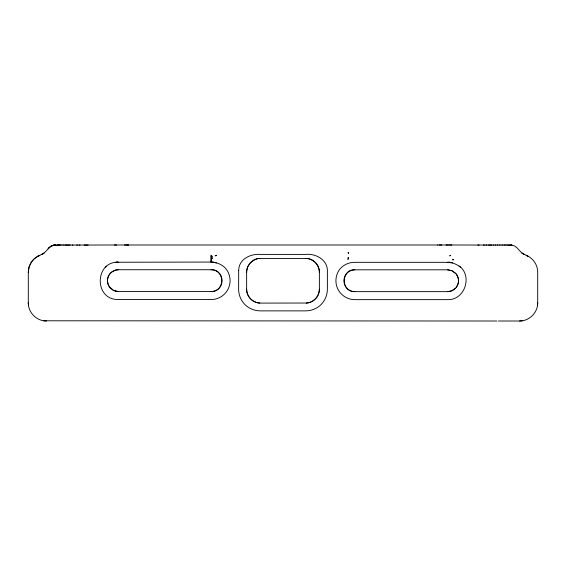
<?xml version="1.0" encoding="UTF-8"?>
<svg xmlns="http://www.w3.org/2000/svg" width="566" height="566" viewBox="0 0 566 566"><rect width="100%" height="100%" fill="white"/><g stroke="black" fill="none" stroke-linecap="round" stroke-linejoin="round"><path stroke-width="0.85" d="M527.979 256.172C533.872 259.2 537.735 265.652 537.7 272.267L537.7 302.824C537.884 312.545 529.238 321.191 519.51 321.007L498.391 321.007M259.801 303.079C252.634 302.845 246.479 296.351 246.627 289.184L246.649 271.482L247.314 267.944M28.3 303.093L28.3 272.267C28.265 265.581 32.22 259.065 38.205 256.08M246.627 272.267C246.479 265.1 252.634 258.605 259.801 258.379M306.199 258.379C313.366 258.605 319.514 265.121 319.373 272.267L319.373 289.184C319.521 296.351 313.366 302.845 306.199 303.079M28.3 272.267L29.163 266.749L31.165 262.468M537.474 305.668L537.7 302.824M213.488 262.164L211.16 262.242L211.16 255.323L211.16 262.242C218.101 262.122 225.148 265.843 228.126 272.267A18.911 18.911 0 0 1 211.16 299.548L118.414 299.548C93.595 299.938 94.685 260.763 118.81 262.242L212.462 262.058L216.453 262.914M247.682 266.961L250.264 262.893L254.212 259.879M456.189 287.62L458.028 283.899A10.775 10.634 89.5 0 0 458.036 277.552L456.189 273.831M31.944 261.351L34.328 258.747L38.021 256.172M55.581 244.993C49.051 244.717 46.907 252.28 41.629 254.587L44.056 253.094L37.42 256.504M49.072 247.738L48.145 248.849C48.669 246.408 59.041 243.196 51.046 246.21M455.297 288.448L451.76 290.811L447.586 291.639L354.84 291.639C340.774 292.289 340.774 269.161 354.84 269.812L447.586 269.812L451.76 270.647L455.305 273.01M105.241 267.421L106.741 266.147M50.162 246.783L51.089 246.21M38.347 256.065L39.882 255.33L38.24 256.065M118.414 269.727L115.535 270.109L111.474 272.218A11.03 10.846 85.5 0 0 109.733 274.015A10.818 10.605 88.8 0 0 107.554 279.47L107.505 280.984A10.775 10.563 -89.2 0 0 109.358 286.736L113.476 290.365L118.414 291.547L211.16 291.547C225.226 292.197 225.226 269.069 211.16 269.727L118.414 269.727C113.731 269.664 109.28 272.961 107.972 277.46A10.775 10.634 89.1 0 0 107.965 283.807C108.983 287.344 111.714 289.941 115.252 291.08M117.664 262.051L115.492 262.341M509.152 245.078L508.148 245.347L511.947 245.128L514.607 246.012L516.928 247.738L521.512 252.698L524.371 254.587L521.944 253.094L528.58 256.504M211.16 256.54L212.356 256.306L211.38 256.299M437.582 245.071L438.169 244.993L127.598 244.993L128.418 244.993M447.197 262.32C451.909 261.711 456.238 264.464 460.172 266.65C472.525 277.276 464.24 300.397 447.586 299.64L354.84 299.64A18.911 18.911 0 0 1 337.916 272.267C340.909 265.879 347.941 262.235 354.84 262.32L447.197 262.32L452.623 262.949M54.322 245.128L57.852 245.347L56.848 245.078M509.273 245.071L511.947 245.128L510.419 244.993M519.51 321.007L522.361 320.788M447.586 291.639C451.166 291.646 454.668 289.785 456.656 286.799A10.775 10.542 90 0 0 458.488 281.026L458.432 279.512A10.818 10.605 -88.7 0 0 456.217 274.029L451.958 270.732L447.586 269.812M118.81 262.242L116.539 262.171M507.419 245.007L508.997 244.993M502.438 245.021L505.431 245.014M503.903 245.014L506.549 245.007M506.393 245.007L507.525 245M116.561 244.993L84.178 245.036M495.2 245.036L497.762 245.028M497.203 245.036L499.559 245.028M499.085 245.028L501.221 245.021M500.825 245.028L502.764 245.021M79.07 245.043L88.154 245.036M114.417 245L126.812 244.993M439.188 244.993L448.477 244.993M483.329 245.036L486.951 245.036M76.672 245.043L80.075 245.036M124.428 244.993L127.343 244.993M438.728 244.993L441.805 244.993M485.925 245.036L491.628 245.036M72.2 245.043L77.577 245.043M488.423 245.043L493.793 245.036M493.064 245.036L495.837 245.036M43.639 320.788L496.941 321.007M449.439 244.993L479.19 245.028M446.05 244.993L451.774 244.993M477.846 245.036L484.461 245.036M68.797 245.036L72.936 245.036M66.915 245.028L70.149 245.036M68.224 245.036L63.201 245.021M64.743 245.028L66.42 245.036M61.8 245.021L63.562 245.021M62.097 245.014L58.581 245.007M59.607 245.007L60.774 245.014M57.003 244.993L59.416 245.007M57.612 245L58.439 245.007M211.387 257.707L212.392 257.728L211.16 258.117L212.413 258.57L211.394 258.542M46.49 321.007C36.762 321.198 28.116 312.538 28.3 302.824L28.526 305.668L28.3 302.824M127.874 244.993L128.142 244.993M527.76 256.065L526.118 255.33L527.654 256.065M311.788 259.879C316.373 262.178 319.401 267.152 319.373 272.267M211.16 260.035L211.401 262.016M448.739 262.136L451.505 262.617M109.811 287.62L110.695 288.349M459.068 266.084L460.611 267.364M109.337 286.7L109.981 287.556M118.414 291.561A10.464 9.976 21.6 0 1 115.245 291.094M354.84 291.639A10.91 10.91 0 0 1 343.923 280.729A10.91 10.91 0 0 1 354.84 269.812M246.627 289.184A13.909 13.909 0 0 0 260.537 303.093L306.829 303.029A13.909 13.909 0 0 0 319.365 289.184M254.219 259.9A12.53 10.294 0.2 0 1 258.245 258.577L307.762 258.556A12.53 10.294 -0.2 0 1 311.781 259.9M211.16 269.727A10.91 10.91 0 0 1 222.077 280.637A10.91 10.91 0 0 1 211.16 291.547M348.408 258.337L347.941 259.483L348.423 257.452L347.941 257.834L348.408 258.337M238.689 270.562L238.626 289.184A21.911 21.911 0 0 0 243.387 302.824C247.441 308.024 253.993 310.932 260.537 310.875L305.463 310.875C312 310.925 318.566 308.024 322.613 302.824A21.911 21.911 0 0 0 327.374 289.184L327.374 272.267C328.372 260.24 316.203 253.271 305.463 254.403L260.537 254.403C250.519 253.568 238.682 259.171 238.689 270.562M453.401 259.476L452.934 260.169L452.743 259.263L453.401 259.476M450.38 255.351L449.85 255.853L450.38 255.351M216.177 255.365L215.066 255.832L216.665 255.372L216.177 255.365M55.758 244.993L54.053 245.128L55.765 244.993M348.557 252.726L347.941 252.726L348.564 253.391L348.557 252.726"/></g></svg>
